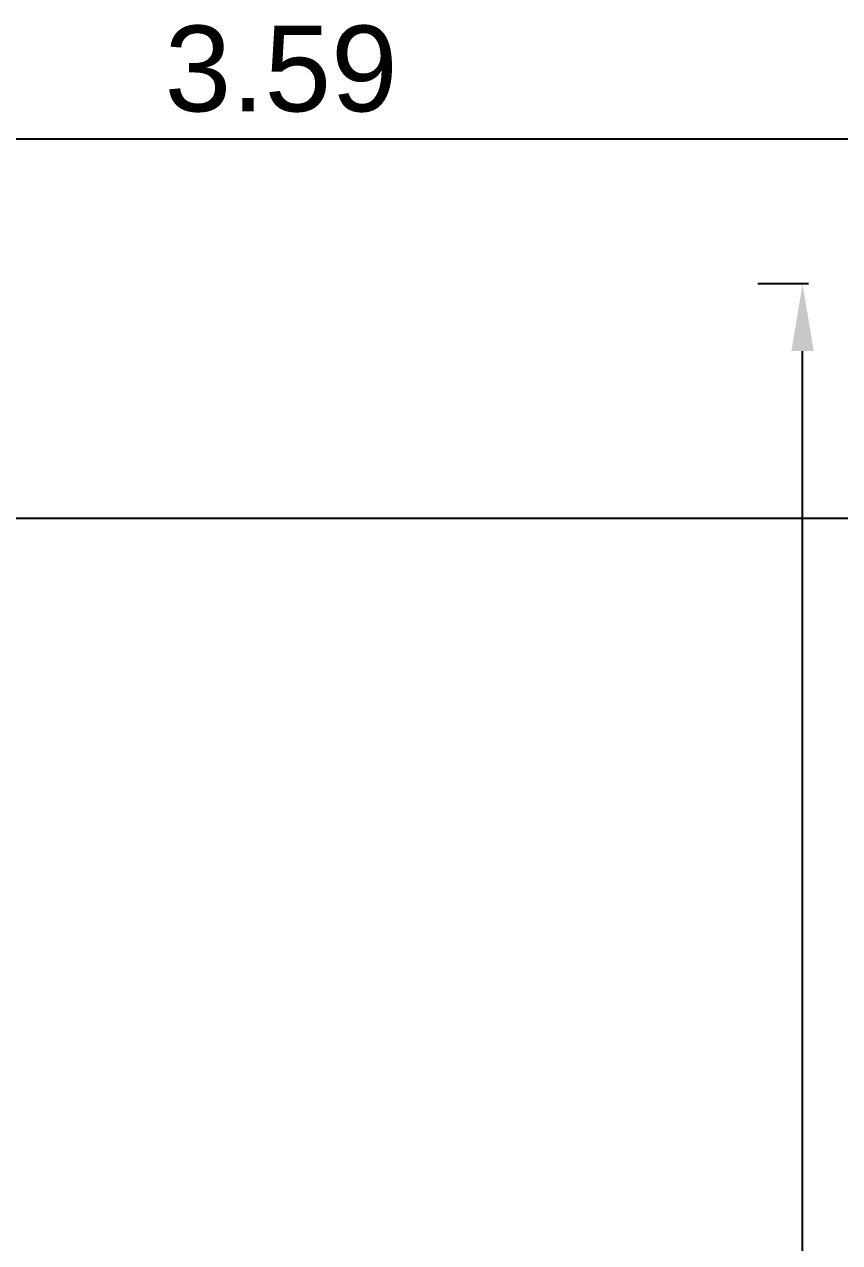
# Model space of a CAD drawing. Header units: metres. Extents: x 0 to 8715937, y -236336 to 216.
# Drawn here: x 148.877 to 151.064, y 85.087 to 88.356 of the extents above; entities that cross this region are included whole.
import ezdxf

# ---------------------------------------------------------------- set-up
doc = ezdxf.new("R2010")
doc.units = ezdxf.units.M
doc.header["$MEASUREMENT"] = 0
doc.header["$PDMODE"] = 3
doc.linetypes.add('ACAD_ISO10W100', pattern=[18, 12, -3, 0, -3])
for name, color, linetype in [('0-BLOCK-EQUIPAMIENTO', 7, 'Continuous'), ('0-BLOCK-ESTRUCTURA', 7, 'Continuous'), ('COTAS INTERIORES', 2, 'Continuous'), ('EJES', 251, 'ACAD_ISO10W100')]:
    doc.layers.add(name, color=color, linetype=linetype)
doc.styles.add('AR', font='arial.ttf')
doc.dimstyles.new('CotaLoc0', dxfattribs={"dimtxt": 0.23, "dimasz": 0.18, "dimexe": 0.12, "dimexo": 0.37, "dimgap": 0.07, "dimtad": 1, "dimzin": 0, "dimdsep": 46, "dimtxsty": 'AR', "dimcen": 0.9, "dimclrd": 251, "dimclre": 251, "dimadec": 0, "dimazin": 0, "dimtfac": 1, "dimtofl": 0, "dimtmove": 1, "dimatfit": 3, "dimfxl": 0.18, "dimtolj": 1, "dimtzin": 0, "dimarcsym": 1})

# ---------------------------------------------------------------- blocks, each defined once
blk = doc.blocks.new('DPM-ESTRUCTURA')
at = {"layer": 'EJES', "ltscale": 0.4}
blk.add_line((108.48, 87.0301), (16.48, 87.0301), dxfattribs=at)
blk = doc.blocks.new('*D203')
at = {"layer": 'COTAS INTERIORES', "color": 251, "lineweight": -2, "ltscale": 0.1, "transparency": 16777216}
for p, q in [((60.0513, 88.0483), (60.0513, 87.9283)), ((60.2313, 88.0483), (63.4604, 88.0483)), ((63.6404, 88.0483), (63.6404, 87.9283))]:
    blk.add_line(p, q, dxfattribs=at)
at = {"layer": 'COTAS INTERIORES', "color": 251, "ltscale": 0.1, "transparency": 16777216}
for points in [[(60.2313, 88.0783), (60.2313, 88.0183), (60.0513, 88.0483)], [(63.4604, 88.0783), (63.4604, 88.0183), (63.6404, 88.0483)]]:
    blk.add_solid(points, dxfattribs=at)
at = {"layer": 'Defpoints', "color": 0, "ltscale": 0.1, "transparency": 16777216}
for p in [(60.0513, 88.0696), (63.6404, 88.0696), (63.6404, 88.0483)]:
    blk.add_point(p, dxfattribs=at)
at = {"layer": 'COTAS INTERIORES', "color": 0, "ltscale": 0.1, "transparency": 16777216, "insert": (61.8459, 88.2358), "char_height": 0.23, "attachment_point": 5, "style": 'AR'}
blk.add_mtext('\\A1;3.59', dxfattribs=at)
blk = doc.blocks.new('*D168')
at = {"layer": 'COTAS INTERIORES', "color": 251, "lineweight": -2, "ltscale": 0.1, "transparency": 16777216}
for p, q in [((150.9804, 87.6593), (150.8449, 87.6593)), ((150.9649, 75.7093), (150.9649, 87.4793)), ((150.9804, 75.5293), (150.8449, 75.5293))]:
    blk.add_line(p, q, dxfattribs=at)
at = {"layer": 'COTAS INTERIORES', "color": 251, "ltscale": 0.1, "transparency": 16777216}
for points in [[(150.9349, 87.4793), (150.9949, 87.4793), (150.9649, 87.6593)], [(150.9349, 75.7093), (150.9949, 75.7093), (150.9649, 75.5293)]]:
    blk.add_solid(points, dxfattribs=at)
at = {"layer": 'Defpoints', "color": 0, "ltscale": 0.1, "transparency": 16777216}
for p in [(150.9649, 87.6593), (151.3504, 87.6593), (151.3504, 75.5293)]:
    blk.add_point(p, dxfattribs=at)
at = {"layer": 'COTAS INTERIORES', "color": 0, "ltscale": 0.1, "transparency": 16777216, "insert": (150.7774, 81.5943), "char_height": 0.23, "attachment_point": 5, "rotation": 90, "style": 'AR'}
blk.add_mtext('\\A1;12.13', dxfattribs=at)
blk = doc.blocks.new('DPM-EQUIPAMIENTO')
at = {"layer": 'COTAS INTERIORES', "ltscale": 0.1}
dim = blk.add_linear_dim(base=(63.6404, 88.0483), p1=(60.0513, 88.0696), p2=(63.6404, 88.0696), dimstyle='CotaLoc0', override={"dimfxlon": 1}, dxfattribs=at)
dim.commit()
dim.dimension.update_dxf_attribs({"geometry": '*D203', "text_midpoint": (61.8459, 88.2358)})

msp = doc.modelspace()

# ---------------------------------------------------------------- block references
at = {"layer": '0-BLOCK-EQUIPAMIENTO'}
msp.add_blockref('DPM-EQUIPAMIENTO', (87.72, 0), dxfattribs=at)
at = {"layer": '0-BLOCK-ESTRUCTURA', "ltscale": 0.1}
msp.add_blockref('DPM-ESTRUCTURA', (87.72, 0), dxfattribs=at)

# ---------------------------------------------------------------- dimensions: what is measured, and where the dimension line sits
at = {"layer": 'COTAS INTERIORES', "ltscale": 0.1}
dim = msp.add_linear_dim(base=(150.9649, 87.6593), p1=(151.3504, 75.5293), p2=(151.3504, 87.6593), angle=90, dimstyle='CotaLoc0', override={"dimfxlon": 1}, dxfattribs=at)
dim.commit()
dim.dimension.update_dxf_attribs({"geometry": '*D168', "text_midpoint": (150.7774, 81.5943)})

doc.saveas('drawing.dxf')
